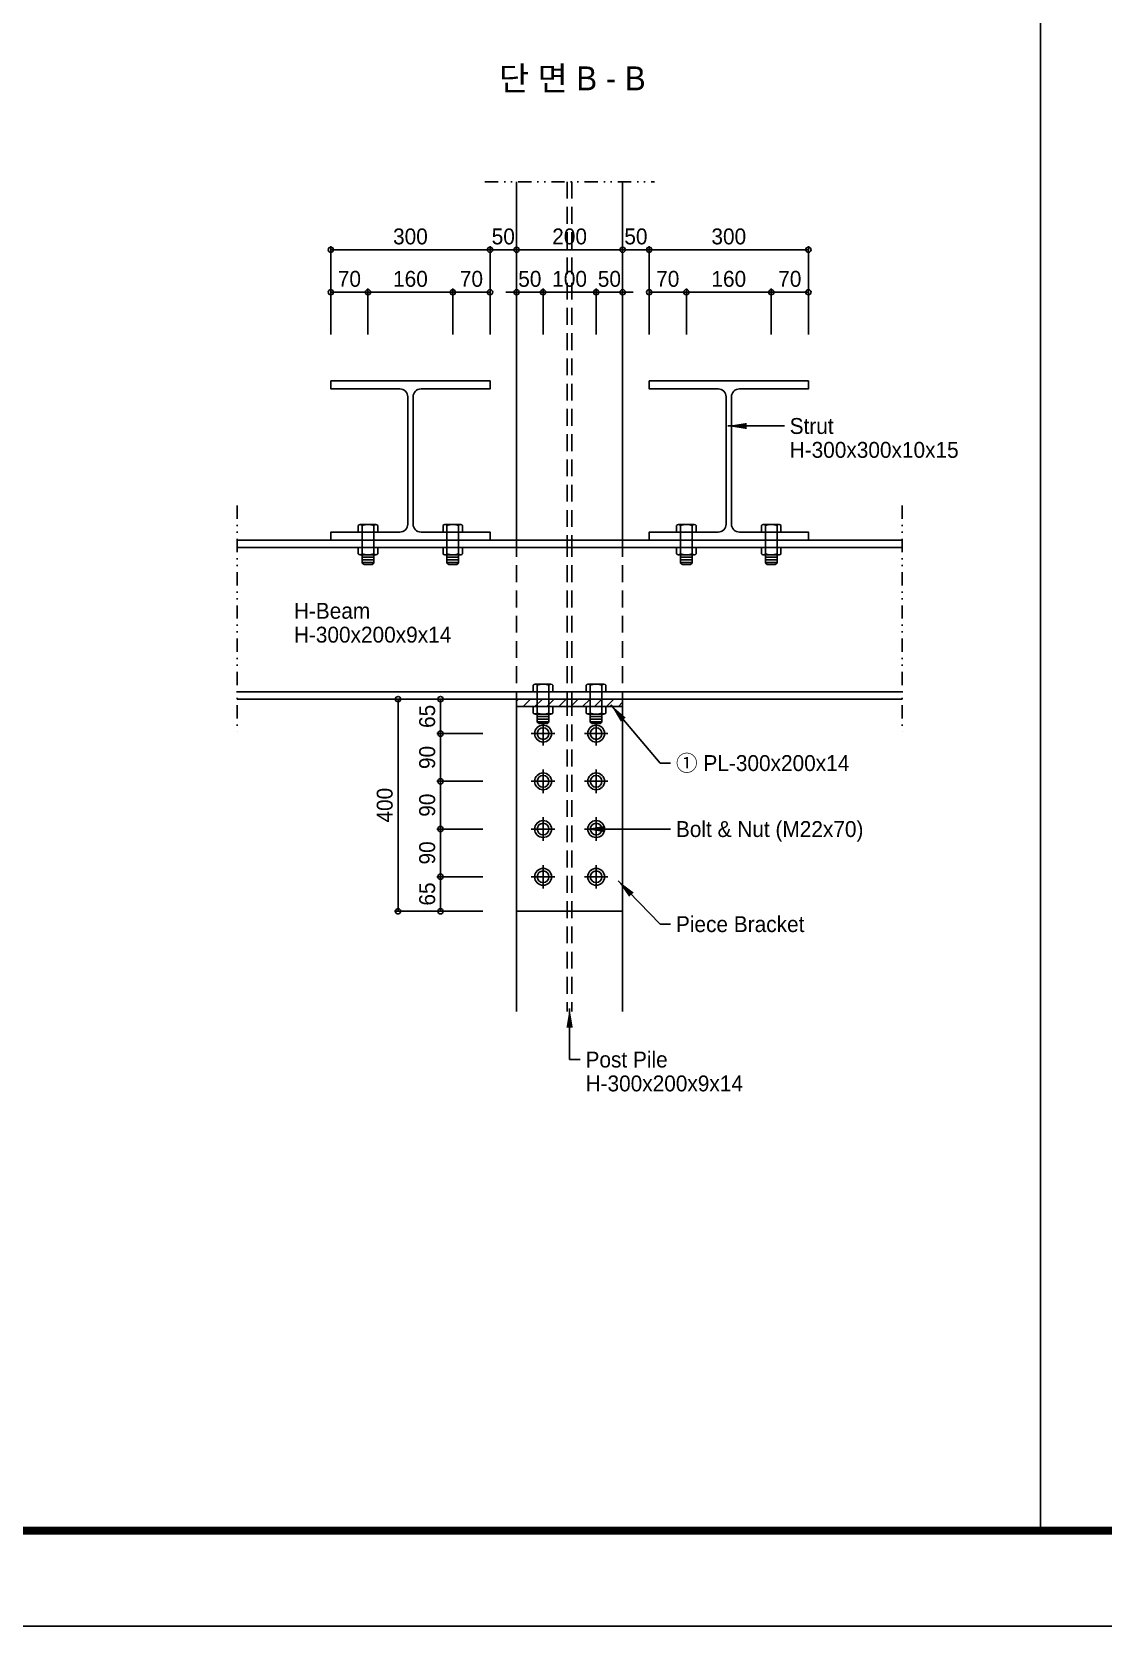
# Model space of a CAD drawing. Header units: millimetres. Extents: x 1073475 to 2890243, y -1340830 to -367733.
# Drawn here: x 2724090 to 2726109, y -373673 to -370667 of the extents above; entities that cross this region are included whole.
import ezdxf
from ezdxf.enums import TextEntityAlignment as Align

# ---------------------------------------------------------------- set-up
doc = ezdxf.new("R2010")
doc.units = ezdxf.units.MM
doc.header["$LTSCALE"] = 50
doc.header["$PDMODE"] = 3
doc.header["$PDSIZE"] = 100
doc.linetypes.add('DIVIDE', pattern=[1.25, 0.5, -0.25, 0, -0.25, 0, -0.25])
doc.linetypes.add('HIDDEN', pattern=[9.525, 6.35, -3.175])
doc.layers.get('Defpoints').update_dxf_attribs({"color": 151})
for name, color, linetype in [('11', 11, 'Continuous'), ('C-BN', 1, 'Continuous'), ('C-BOLT', 1, 'Continuous'), ('C-CEN-DI', 1, 'DIVIDE'), ('C-CEN-HI', 1, 'HIDDEN'), ('C-DIM', 7, 'Continuous'), ('C-li', 41, 'Continuous'), ('C-PILE', 3, 'Continuous'), ('C-PLATE', 135, 'Continuous'), ('C-TT', 9, 'Continuous'), ('C-WALE-1', 3, 'Continuous'), ('C-WALE-2', 1, 'Continuous'), ('TEX', 3, 'Continuous'), ('TEXT', 3, 'Continuous')]:
    doc.layers.add(name, color=color, linetype=linetype)
doc.styles.add('RXHG', font='arial.ttf')
doc.styles.add('돋움', font='')
doc.styles.get('돋움').set_extended_font_data('Dotum')
doc.dimstyles.new('SAM-LE-LE-상', dxfattribs={"dimscale": 0.1, "dimtxt": 300, "dimasz": 360, "dimexe": 70, "dimexo": 0, "dimgap": 100, "dimtad": 1, "dimdec": 0, "dimzin": 0, "dimdsep": 46, "dimlunit": 6, "dimtxsty": '돋움', "dimblk": 'NONE', "dimcen": 100, "dimclrd": 8, "dimclre": 8, "dimclrt": 256, "dimadec": 0, "dimazin": 0, "dimtfac": 1, "dimtdec": 0, "dimtix": 1, "dimtmove": 2, "dimatfit": 3, "dimfxl": 70, "dimtolj": 1, "dimtzin": 0, "dimlwd": -1, "dimlwe": -1, "dimarcsym": 0})
doc.dimstyles.new('SAM-상', dxfattribs={"dimscale": 0.1, "dimtxt": 300, "dimasz": 100, "dimexe": 70, "dimexo": 0, "dimgap": 100, "dimtad": 1, "dimdec": 0, "dimzin": 0, "dimdsep": 46, "dimlunit": 6, "dimtxsty": '돋움', "dimblk": 'ORIGIN', "dimcen": 100, "dimclrd": 8, "dimclre": 8, "dimclrt": 1, "dimadec": 0, "dimazin": 0, "dimtfac": 1, "dimtdec": 0, "dimtix": 1, "dimtmove": 2, "dimatfit": 3, "dimfxl": 70, "dimtolj": 1, "dimtzin": 0, "dimlwd": -1, "dimlwe": -1, "dimarcsym": 0})

# ---------------------------------------------------------------- blocks, each defined once
blk = doc.blocks.new('dbox')
at = {"layer": '11'}
blk.add_line((81088, 1800), (4288, 1800), dxfattribs=at)
at = {"layer": '11', "const_width": 150}
blk.add_lwpolyline([(81088, 1800), (4288, 1800), (4288, 57600), (81088, 57600)], close=True, dxfattribs=at)
at = {"layer": 'TEXT', "color": 7}
blk.add_line((84100, 0), (0, 0), dxfattribs=at)
at = {"layer": 'TEX', "color": 6, "linetype": 'Continuous', "style": 'RXHG', "width": 1}
for tag, p in [('일자', (76628, 15972)), ('축척', (76628, 13925)), ('설계번호', (76684, 12170))]:
    blk.add_attdef(tag, p, '', height=300, dxfattribs=at)
at = {"layer": 'TEX', "color": 7, "linetype": 'Continuous', "style": 'RXHG', "width": 1}
blk.add_attdef('파일명', (81840, 4453), '', height=300, rotation=90, dxfattribs=at)
at = {"layer": 'TEX', "linetype": 'Continuous', "style": 'RXHG', "width": 1}
for tag, p in [('도면명-1', (77799, 3389)), ('도면명-2', (77799, 2662))]:
    blk.add_attdef(tag, text='', height=400, dxfattribs=at).set_placement(p, align=Align.CENTER)
blk = doc.blocks.new('A$C60EF173D')
at = {"layer": 'C-BN'}
for p, q in [((-18.5, -14.1), (-18.5, -1.8)), ((-18.5, -14.1), (18.3, -14.1)), ((-14.8, 0), (14.8, 0)), ((-11, -14.1), (-11, 0)), ((11, -14.1), (11, 0)), ((18.5, -14.1), (16.3, -14.1)), ((18.5, -14.1), (18.5, -1.8)), ((18.5, -43.1), (-18.5, -43.1)), ((-18.5, -43.1), (-18.5, -55.3)), ((-14.8, -57.1), (14.8, -57.1)), ((-11, -43.1), (-11, -72.6)), ((11, -43.1), (11, -72.6)), ((18.5, -55.3), (18.5, -43.1)), ((-11, -61.6), (11, -61.6)), ((-11, -66.6), (11, -66.6)), ((-11, -71.6), (11, -71.6)), ((-11, -72.6), (-7.5, -75.1)), ((-7.5, -75.1), (7.5, -75.1)), ((11, -72.6), (7.5, -75.1))]:
    blk.add_line(p, q, dxfattribs=at)
at = {"layer": 'C-BN', "linetype": 'HIDDEN', "ltscale": 0.5}
for p, q in [((-11, -14.1), (-11, -43.1)), ((11, -14.1), (11, -43.1))]:
    blk.add_line(p, q, dxfattribs=at)
at = {"layer": 'C-BN'}
for centre, radius, start, end in [((14.8, -4.8), 4.82, 38.9483, 141.0517), ((-14.8, -4.8), 4.82, 38.9483, 141.0517), ((0, -34.7), 34.7, 71.5074, 108.4926), ((-14.8, -52.3), 4.82, 218.9483, 321.0517), ((0, -22.4), 34.7, 251.5074, 288.4926), ((14.8, -52.3), 4.82, 218.9483, 321.0517)]:
    blk.add_arc(centre, radius, start, end, dxfattribs=at)
blk = doc.blocks.new('_Origin')
at = {"color": 0, "linetype": 'ByBlock', "lineweight": -2}
blk.add_line((0, 0), (-1, 0), dxfattribs=at)
blk.add_circle((0, 0), 0.5, dxfattribs=at)
blk = doc.blocks.new('*D461')
at = {"layer": 'C-DIM', "color": 8, "transparency": 16777216}
for p, q in [((2724940.4, -371924.9), (2724853.4, -371924.9)), ((2724860.4, -371934.9), (2724860.4, -371979.9)), ((2724940.4, -371989.9), (2724853.4, -371989.9))]:
    blk.add_line(p, q, dxfattribs=at)
at = {"layer": 'Defpoints', "color": 0, "transparency": 16777216}
for p in [(2724940.4, -371924.9), (2724860.4, -371989.9), (2724940.4, -371989.9)]:
    blk.add_point(p, dxfattribs=at)
at = {"layer": 'C-DIM', "color": 8, "transparency": 16777216, "xscale": 10, "yscale": 10, "zscale": 10}
for p, rotation in [((2724860.4, -371924.9), 90), ((2724860.4, -371989.9), 270)]:
    blk.add_blockref('_Origin', p, dxfattribs=dict(at, rotation=rotation))
at = {"layer": 'C-DIM', "color": 1, "transparency": 16777216, "insert": (2724835.4, -371957.4), "char_height": 30, "attachment_point": 5, "rotation": 90, "style": '돋움'}
blk.add_mtext('\\A1;65', dxfattribs=at)
blk = doc.blocks.new('*D462')
at = {"layer": 'C-DIM', "color": 8, "transparency": 16777216}
for p, q in [((2724940.4, -371989.9), (2724853.4, -371989.9)), ((2724860.4, -371999.9), (2724860.4, -372069.9)), ((2724940.4, -372079.9), (2724853.4, -372079.9))]:
    blk.add_line(p, q, dxfattribs=at)
at = {"layer": 'Defpoints', "color": 0, "transparency": 16777216}
for p in [(2724940.4, -371989.9), (2724860.4, -372079.9), (2724940.4, -372079.9)]:
    blk.add_point(p, dxfattribs=at)
at = {"layer": 'C-DIM', "color": 8, "transparency": 16777216, "xscale": 10, "yscale": 10, "zscale": 10}
for p, rotation in [((2724860.4, -371989.9), 90), ((2724860.4, -372079.9), 270)]:
    blk.add_blockref('_Origin', p, dxfattribs=dict(at, rotation=rotation))
at = {"layer": 'C-DIM', "color": 1, "transparency": 16777216, "insert": (2724835.4, -372034.9), "char_height": 30, "attachment_point": 5, "rotation": 90, "style": '돋움'}
blk.add_mtext('\\A1;90', dxfattribs=at)
blk = doc.blocks.new('*D463')
at = {"layer": 'C-DIM', "color": 8, "transparency": 16777216}
for p, q in [((2724940.4, -372259.9), (2724853.4, -372259.9)), ((2724860.4, -372269.9), (2724860.4, -372314.9)), ((2724940.4, -372324.9), (2724853.4, -372324.9))]:
    blk.add_line(p, q, dxfattribs=at)
at = {"layer": 'Defpoints', "color": 0, "transparency": 16777216}
for p in [(2724940.4, -372259.9), (2724860.4, -372324.9), (2724940.4, -372324.9)]:
    blk.add_point(p, dxfattribs=at)
at = {"layer": 'C-DIM', "color": 8, "transparency": 16777216, "xscale": 10, "yscale": 10, "zscale": 10}
for p, rotation in [((2724860.4, -372259.9), 90), ((2724860.4, -372324.9), 270)]:
    blk.add_blockref('_Origin', p, dxfattribs=dict(at, rotation=rotation))
at = {"layer": 'C-DIM', "color": 1, "transparency": 16777216, "insert": (2724835.4, -372292.4), "char_height": 30, "attachment_point": 5, "rotation": 90, "style": '돋움'}
blk.add_mtext('\\A1;65', dxfattribs=at)
blk = doc.blocks.new('*D464')
at = {"layer": 'C-DIM', "color": 8, "transparency": 16777216}
for p, q in [((2724860.4, -371924.9), (2724773.4, -371924.9)), ((2724780.4, -371934.9), (2724780.4, -372314.9)), ((2724860.4, -372324.9), (2724773.4, -372324.9))]:
    blk.add_line(p, q, dxfattribs=at)
at = {"layer": 'Defpoints', "color": 0, "transparency": 16777216}
for p in [(2724860.4, -371924.9), (2724780.4, -372324.9), (2724860.4, -372324.9)]:
    blk.add_point(p, dxfattribs=at)
at = {"layer": 'C-DIM', "color": 8, "transparency": 16777216, "xscale": 10, "yscale": 10, "zscale": 10}
for p, rotation in [((2724780.4, -371924.9), 90), ((2724780.4, -372324.9), 270)]:
    blk.add_blockref('_Origin', p, dxfattribs=dict(at, rotation=rotation))
at = {"layer": 'C-DIM', "color": 1, "transparency": 16777216, "insert": (2724755.4, -372124.9), "char_height": 30, "attachment_point": 5, "rotation": 90, "style": '돋움'}
blk.add_mtext('\\A1;400', dxfattribs=at)
blk = doc.blocks.new('*D465')
at = {"layer": 'C-DIM', "color": 8, "transparency": 16777216}
for p, q in [((2724940.4, -372079.9), (2724853.4, -372079.9)), ((2724860.4, -372089.9), (2724860.4, -372159.9)), ((2724940.4, -372169.9), (2724853.4, -372169.9))]:
    blk.add_line(p, q, dxfattribs=at)
at = {"layer": 'Defpoints', "color": 0, "transparency": 16777216}
for p in [(2724940.4, -372079.9), (2724860.4, -372169.9), (2724940.4, -372169.9)]:
    blk.add_point(p, dxfattribs=at)
at = {"layer": 'C-DIM', "color": 8, "transparency": 16777216, "xscale": 10, "yscale": 10, "zscale": 10}
for p, rotation in [((2724860.4, -372079.9), 90), ((2724860.4, -372169.9), 270)]:
    blk.add_blockref('_Origin', p, dxfattribs=dict(at, rotation=rotation))
at = {"layer": 'C-DIM', "color": 1, "transparency": 16777216, "insert": (2724835.4, -372124.9), "char_height": 30, "attachment_point": 5, "rotation": 90, "style": '돋움'}
blk.add_mtext('\\A1;90', dxfattribs=at)
blk = doc.blocks.new('*D466')
at = {"layer": 'C-DIM', "color": 8, "transparency": 16777216}
for p, q in [((2724940.4, -372169.9), (2724853.4, -372169.9)), ((2724860.4, -372179.9), (2724860.4, -372249.9)), ((2724940.4, -372259.9), (2724853.4, -372259.9))]:
    blk.add_line(p, q, dxfattribs=at)
at = {"layer": 'Defpoints', "color": 0, "transparency": 16777216}
for p in [(2724940.4, -372169.9), (2724860.4, -372259.9), (2724940.4, -372259.9)]:
    blk.add_point(p, dxfattribs=at)
at = {"layer": 'C-DIM', "color": 8, "transparency": 16777216, "xscale": 10, "yscale": 10, "zscale": 10}
for p, rotation in [((2724860.4, -372169.9), 90), ((2724860.4, -372259.9), 270)]:
    blk.add_blockref('_Origin', p, dxfattribs=dict(at, rotation=rotation))
at = {"layer": 'C-DIM', "color": 1, "transparency": 16777216, "insert": (2724835.4, -372214.9), "char_height": 30, "attachment_point": 5, "rotation": 90, "style": '돋움'}
blk.add_mtext('\\A1;90', dxfattribs=at)
blk = doc.blocks.new('A$C465F048A')
at = {"layer": 'C-BN'}
for p, q in [((-57.5, 10.9), (-60, 7.4)), ((-60, 7.4), (-60, -7.6)), ((-28, 10.9), (-57.5, 10.9)), ((-56.5, 10.9), (-56.5, -11.1)), ((-51.5, 10.9), (-51.5, -11.1)), ((-46.5, 10.9), (-46.5, -11.1)), ((-42.1, 14.7), (-42.1, -14.8)), ((-28, 18.4), (-40.3, 18.4)), ((-28, -18.6), (-28, 18.4)), ((0, 18.4), (0, -18.4)), ((0, 18.4), (12.3, 18.4)), ((0, 10.9), (14.1, 10.9)), ((14.1, 14.7), (14.1, -14.8)), ((-57.5, -11.1), (-60, -7.6)), ((-28, -11.1), (-57.5, -11.1)), ((-40.3, -18.6), (-28, -18.6)), ((0, -11.1), (14.1, -11.1)), ((0, -18.6), (0, -16.4)), ((0, -18.6), (12.3, -18.6))]:
    blk.add_line(p, q, dxfattribs=at)
at = {"layer": 'C-BN', "linetype": 'HIDDEN', "ltscale": 0.5}
for p, q in [((0, 10.9), (-28, 10.9)), ((0, -11.1), (-28, -11.1))]:
    blk.add_line(p, q, dxfattribs=at)
at = {"layer": 'C-BN'}
for centre, radius, start, end in [((-37.2, 14.7), 4.82, 128.9483, 231.0517), ((-7.4, -0.1), 34.7, 161.5074, 198.4926), ((9.2, 14.7), 4.82, 308.9483, 51.0517), ((-20.6, -0.1), 34.7, 341.5074, 18.4926), ((-37.2, -14.8), 4.82, 128.9483, 231.0517), ((9.2, -14.8), 4.82, 308.9483, 51.0517)]:
    blk.add_arc(centre, radius, start, end, dxfattribs=at)
blk = doc.blocks.new('*D467')
at = {"layer": 'C-DIM', "color": 8, "transparency": 16777216}
for p, q in [((2725003.7, -371237.5), (2725003.7, -371150.5)), ((2725053.7, -371237.5), (2725053.7, -371150.5)), ((2724993.7, -371157.5), (2724983.7, -371157.5)), ((2725003.7, -371157.5), (2725053.7, -371157.5)), ((2725063.7, -371157.5), (2725073.7, -371157.5))]:
    blk.add_line(p, q, dxfattribs=at)
at = {"layer": 'Defpoints', "color": 0, "transparency": 16777216}
for p in [(2725053.7, -371157.5), (2725003.7, -371237.5), (2725053.7, -371237.5)]:
    blk.add_point(p, dxfattribs=at)
at = {"layer": 'C-DIM', "color": 8, "transparency": 16777216, "xscale": 10, "yscale": 10, "zscale": 10}
blk.add_blockref('_Origin', (2725003.7, -371157.5), dxfattribs=at)
at = {"layer": 'C-DIM', "color": 8, "transparency": 16777216, "xscale": 10, "yscale": 10, "zscale": 10, "rotation": 180}
blk.add_blockref('_Origin', (2725053.7, -371157.5), dxfattribs=at)
at = {"layer": 'C-DIM', "color": 1, "transparency": 16777216, "insert": (2725028.7, -371132.5), "char_height": 30, "attachment_point": 5, "style": '돋움'}
blk.add_mtext('\\A1;50', dxfattribs=at)
blk = doc.blocks.new('*D468')
at = {"layer": 'C-DIM', "color": 8, "transparency": 16777216}
for p, q in [((2725053.7, -371237.5), (2725053.7, -371150.5)), ((2725153.7, -371237.5), (2725153.7, -371150.5)), ((2725063.7, -371157.5), (2725143.7, -371157.5))]:
    blk.add_line(p, q, dxfattribs=at)
at = {"layer": 'Defpoints', "color": 0, "transparency": 16777216}
for p in [(2725153.7, -371157.5), (2725053.7, -371237.5), (2725153.7, -371237.5)]:
    blk.add_point(p, dxfattribs=at)
at = {"layer": 'C-DIM', "color": 8, "transparency": 16777216, "xscale": 10, "yscale": 10, "zscale": 10, "rotation": 180}
blk.add_blockref('_Origin', (2725053.7, -371157.5), dxfattribs=at)
at = {"layer": 'C-DIM', "color": 8, "transparency": 16777216, "xscale": 10, "yscale": 10, "zscale": 10}
blk.add_blockref('_Origin', (2725153.7, -371157.5), dxfattribs=at)
at = {"layer": 'C-DIM', "color": 1, "transparency": 16777216, "insert": (2725103.7, -371132.5), "char_height": 30, "attachment_point": 5, "style": '돋움'}
blk.add_mtext('\\A1;100', dxfattribs=at)
blk = doc.blocks.new('*D469')
at = {"layer": 'C-DIM', "color": 8, "transparency": 16777216}
for p, q in [((2725153.7, -371237.5), (2725153.7, -371150.5)), ((2725203.7, -371237.5), (2725203.7, -371150.5)), ((2725143.7, -371157.5), (2725133.7, -371157.5)), ((2725153.7, -371157.5), (2725203.7, -371157.5)), ((2725213.7, -371157.5), (2725223.7, -371157.5))]:
    blk.add_line(p, q, dxfattribs=at)
at = {"layer": 'Defpoints', "color": 0, "transparency": 16777216}
for p in [(2725203.7, -371157.5), (2725153.7, -371237.5), (2725203.7, -371237.5)]:
    blk.add_point(p, dxfattribs=at)
at = {"layer": 'C-DIM', "color": 8, "transparency": 16777216, "xscale": 10, "yscale": 10, "zscale": 10}
blk.add_blockref('_Origin', (2725153.7, -371157.5), dxfattribs=at)
at = {"layer": 'C-DIM', "color": 8, "transparency": 16777216, "xscale": 10, "yscale": 10, "zscale": 10, "rotation": 180}
blk.add_blockref('_Origin', (2725203.7, -371157.5), dxfattribs=at)
at = {"layer": 'C-DIM', "color": 1, "transparency": 16777216, "insert": (2725178.7, -371132.5), "char_height": 30, "attachment_point": 5, "style": '돋움'}
blk.add_mtext('\\A1;50', dxfattribs=at)
blk = doc.blocks.new('*D470')
at = {"layer": 'C-DIM', "color": 8, "transparency": 16777216}
for p, q in [((2725003.7, -371157.5), (2725003.7, -371070.5)), ((2725013.7, -371077.5), (2725193.7, -371077.5)), ((2725203.7, -371157.5), (2725203.7, -371070.5))]:
    blk.add_line(p, q, dxfattribs=at)
at = {"layer": 'Defpoints', "color": 0, "transparency": 16777216}
for p in [(2725203.7, -371077.5), (2725003.7, -371157.5), (2725203.7, -371157.5)]:
    blk.add_point(p, dxfattribs=at)
at = {"layer": 'C-DIM', "color": 8, "transparency": 16777216, "xscale": 10, "yscale": 10, "zscale": 10, "rotation": 180}
blk.add_blockref('_Origin', (2725003.7, -371077.5), dxfattribs=at)
at = {"layer": 'C-DIM', "color": 8, "transparency": 16777216, "xscale": 10, "yscale": 10, "zscale": 10}
blk.add_blockref('_Origin', (2725203.7, -371077.5), dxfattribs=at)
at = {"layer": 'C-DIM', "color": 1, "transparency": 16777216, "insert": (2725103.7, -371052.5), "char_height": 30, "attachment_point": 5, "style": '돋움'}
blk.add_mtext('\\A1;200', dxfattribs=at)
blk = doc.blocks.new('*D471')
at = {"layer": 'C-DIM', "color": 8, "transparency": 16777216}
for p, q in [((2724653.7, -371237.5), (2724653.7, -371150.5)), ((2724723.7, -371237.5), (2724723.7, -371150.5)), ((2724663.7, -371157.5), (2724713.7, -371157.5))]:
    blk.add_line(p, q, dxfattribs=at)
at = {"layer": 'Defpoints', "color": 0, "transparency": 16777216}
for p in [(2724723.7, -371157.5), (2724653.7, -371237.5), (2724723.7, -371237.5)]:
    blk.add_point(p, dxfattribs=at)
at = {"layer": 'C-DIM', "color": 8, "transparency": 16777216, "xscale": 10, "yscale": 10, "zscale": 10, "rotation": 180}
blk.add_blockref('_Origin', (2724653.7, -371157.5), dxfattribs=at)
at = {"layer": 'C-DIM', "color": 8, "transparency": 16777216, "xscale": 10, "yscale": 10, "zscale": 10}
blk.add_blockref('_Origin', (2724723.7, -371157.5), dxfattribs=at)
at = {"layer": 'C-DIM', "color": 1, "transparency": 16777216, "insert": (2724688.7, -371132.5), "char_height": 30, "attachment_point": 5, "style": '돋움'}
blk.add_mtext('\\A1;70', dxfattribs=at)
blk = doc.blocks.new('*D472')
at = {"layer": 'C-DIM', "color": 8, "transparency": 16777216}
for p, q in [((2724723.7, -371237.5), (2724723.7, -371150.5)), ((2724883.7, -371237.5), (2724883.7, -371150.5)), ((2724733.7, -371157.5), (2724873.7, -371157.5))]:
    blk.add_line(p, q, dxfattribs=at)
at = {"layer": 'Defpoints', "color": 0, "transparency": 16777216}
for p in [(2724883.7, -371157.5), (2724723.7, -371237.5), (2724883.7, -371237.5)]:
    blk.add_point(p, dxfattribs=at)
at = {"layer": 'C-DIM', "color": 8, "transparency": 16777216, "xscale": 10, "yscale": 10, "zscale": 10, "rotation": 180}
blk.add_blockref('_Origin', (2724723.7, -371157.5), dxfattribs=at)
at = {"layer": 'C-DIM', "color": 8, "transparency": 16777216, "xscale": 10, "yscale": 10, "zscale": 10}
blk.add_blockref('_Origin', (2724883.7, -371157.5), dxfattribs=at)
at = {"layer": 'C-DIM', "color": 1, "transparency": 16777216, "insert": (2724803.7, -371132.5), "char_height": 30, "attachment_point": 5, "style": '돋움'}
blk.add_mtext('\\A1;160', dxfattribs=at)
blk = doc.blocks.new('*D473')
at = {"layer": 'C-DIM', "color": 8, "transparency": 16777216}
for p, q in [((2724883.7, -371237.5), (2724883.7, -371150.5)), ((2724953.7, -371237.5), (2724953.7, -371150.5)), ((2724893.7, -371157.5), (2724943.7, -371157.5))]:
    blk.add_line(p, q, dxfattribs=at)
at = {"layer": 'Defpoints', "color": 0, "transparency": 16777216}
for p in [(2724953.7, -371157.5), (2724883.7, -371237.5), (2724953.7, -371237.5)]:
    blk.add_point(p, dxfattribs=at)
at = {"layer": 'C-DIM', "color": 8, "transparency": 16777216, "xscale": 10, "yscale": 10, "zscale": 10, "rotation": 180}
blk.add_blockref('_Origin', (2724883.7, -371157.5), dxfattribs=at)
at = {"layer": 'C-DIM', "color": 8, "transparency": 16777216, "xscale": 10, "yscale": 10, "zscale": 10}
blk.add_blockref('_Origin', (2724953.7, -371157.5), dxfattribs=at)
at = {"layer": 'C-DIM', "color": 1, "transparency": 16777216, "insert": (2724918.7, -371132.5), "char_height": 30, "attachment_point": 5, "style": '돋움'}
blk.add_mtext('\\A1;70', dxfattribs=at)
blk = doc.blocks.new('*D474')
at = {"layer": 'C-DIM', "color": 8, "transparency": 16777216}
for p, q in [((2724653.7, -371157.5), (2724653.7, -371070.5)), ((2724663.7, -371077.5), (2724943.7, -371077.5)), ((2724953.7, -371157.5), (2724953.7, -371070.5))]:
    blk.add_line(p, q, dxfattribs=at)
at = {"layer": 'Defpoints', "color": 0, "transparency": 16777216}
for p in [(2724953.7, -371077.5), (2724653.7, -371157.5), (2724953.7, -371157.5)]:
    blk.add_point(p, dxfattribs=at)
at = {"layer": 'C-DIM', "color": 8, "transparency": 16777216, "xscale": 10, "yscale": 10, "zscale": 10, "rotation": 180}
blk.add_blockref('_Origin', (2724653.7, -371077.5), dxfattribs=at)
at = {"layer": 'C-DIM', "color": 8, "transparency": 16777216, "xscale": 10, "yscale": 10, "zscale": 10}
blk.add_blockref('_Origin', (2724953.7, -371077.5), dxfattribs=at)
at = {"layer": 'C-DIM', "color": 1, "transparency": 16777216, "insert": (2724803.7, -371052.5), "char_height": 30, "attachment_point": 5, "style": '돋움'}
blk.add_mtext('\\A1;300', dxfattribs=at)
blk = doc.blocks.new('*D475')
at = {"layer": 'C-DIM', "color": 8, "transparency": 16777216}
for p, q in [((2725253.7, -371237.5), (2725253.7, -371150.5)), ((2725323.7, -371237.5), (2725323.7, -371150.5)), ((2725263.7, -371157.5), (2725313.7, -371157.5))]:
    blk.add_line(p, q, dxfattribs=at)
at = {"layer": 'Defpoints', "color": 0, "transparency": 16777216}
for p in [(2725323.7, -371157.5), (2725253.7, -371237.5), (2725323.7, -371237.5)]:
    blk.add_point(p, dxfattribs=at)
at = {"layer": 'C-DIM', "color": 8, "transparency": 16777216, "xscale": 10, "yscale": 10, "zscale": 10, "rotation": 180}
blk.add_blockref('_Origin', (2725253.7, -371157.5), dxfattribs=at)
at = {"layer": 'C-DIM', "color": 8, "transparency": 16777216, "xscale": 10, "yscale": 10, "zscale": 10}
blk.add_blockref('_Origin', (2725323.7, -371157.5), dxfattribs=at)
at = {"layer": 'C-DIM', "color": 1, "transparency": 16777216, "insert": (2725288.7, -371132.5), "char_height": 30, "attachment_point": 5, "style": '돋움'}
blk.add_mtext('\\A1;70', dxfattribs=at)
blk = doc.blocks.new('*D476')
at = {"layer": 'C-DIM', "color": 8, "transparency": 16777216}
for p, q in [((2725323.7, -371237.5), (2725323.7, -371150.5)), ((2725483.7, -371237.5), (2725483.7, -371150.5)), ((2725333.7, -371157.5), (2725473.7, -371157.5))]:
    blk.add_line(p, q, dxfattribs=at)
at = {"layer": 'Defpoints', "color": 0, "transparency": 16777216}
for p in [(2725483.7, -371157.5), (2725323.7, -371237.5), (2725483.7, -371237.5)]:
    blk.add_point(p, dxfattribs=at)
at = {"layer": 'C-DIM', "color": 8, "transparency": 16777216, "xscale": 10, "yscale": 10, "zscale": 10, "rotation": 180}
blk.add_blockref('_Origin', (2725323.7, -371157.5), dxfattribs=at)
at = {"layer": 'C-DIM', "color": 8, "transparency": 16777216, "xscale": 10, "yscale": 10, "zscale": 10}
blk.add_blockref('_Origin', (2725483.7, -371157.5), dxfattribs=at)
at = {"layer": 'C-DIM', "color": 1, "transparency": 16777216, "insert": (2725403.7, -371132.5), "char_height": 30, "attachment_point": 5, "style": '돋움'}
blk.add_mtext('\\A1;160', dxfattribs=at)
blk = doc.blocks.new('*D477')
at = {"layer": 'C-DIM', "color": 8, "transparency": 16777216}
for p, q in [((2725483.7, -371237.5), (2725483.7, -371150.5)), ((2725553.7, -371237.5), (2725553.7, -371150.5)), ((2725493.7, -371157.5), (2725543.7, -371157.5))]:
    blk.add_line(p, q, dxfattribs=at)
at = {"layer": 'Defpoints', "color": 0, "transparency": 16777216}
for p in [(2725553.7, -371157.5), (2725483.7, -371237.5), (2725553.7, -371237.5)]:
    blk.add_point(p, dxfattribs=at)
at = {"layer": 'C-DIM', "color": 8, "transparency": 16777216, "xscale": 10, "yscale": 10, "zscale": 10, "rotation": 180}
blk.add_blockref('_Origin', (2725483.7, -371157.5), dxfattribs=at)
at = {"layer": 'C-DIM', "color": 8, "transparency": 16777216, "xscale": 10, "yscale": 10, "zscale": 10}
blk.add_blockref('_Origin', (2725553.7, -371157.5), dxfattribs=at)
at = {"layer": 'C-DIM', "color": 1, "transparency": 16777216, "insert": (2725518.7, -371132.5), "char_height": 30, "attachment_point": 5, "style": '돋움'}
blk.add_mtext('\\A1;70', dxfattribs=at)
blk = doc.blocks.new('*D478')
at = {"layer": 'C-DIM', "color": 8, "transparency": 16777216}
for p, q in [((2725253.7, -371157.5), (2725253.7, -371070.5)), ((2725263.7, -371077.5), (2725543.7, -371077.5)), ((2725553.7, -371157.5), (2725553.7, -371070.5))]:
    blk.add_line(p, q, dxfattribs=at)
at = {"layer": 'Defpoints', "color": 0, "transparency": 16777216}
for p in [(2725553.7, -371077.5), (2725253.7, -371157.5), (2725553.7, -371157.5)]:
    blk.add_point(p, dxfattribs=at)
at = {"layer": 'C-DIM', "color": 8, "transparency": 16777216, "xscale": 10, "yscale": 10, "zscale": 10, "rotation": 180}
blk.add_blockref('_Origin', (2725253.7, -371077.5), dxfattribs=at)
at = {"layer": 'C-DIM', "color": 8, "transparency": 16777216, "xscale": 10, "yscale": 10, "zscale": 10}
blk.add_blockref('_Origin', (2725553.7, -371077.5), dxfattribs=at)
at = {"layer": 'C-DIM', "color": 1, "transparency": 16777216, "insert": (2725403.7, -371052.5), "char_height": 30, "attachment_point": 5, "style": '돋움'}
blk.add_mtext('\\A1;300', dxfattribs=at)
blk = doc.blocks.new('_None')
blk = doc.blocks.new('*D487')
at = {"layer": 'C-DIM', "color": 8, "transparency": 16777216}
for p, q in [((2724943.7, -371077.5), (2724933.7, -371077.5)), ((2724953.7, -371157.5), (2724953.7, -371070.5)), ((2724953.7, -371077.5), (2725003.7, -371077.5)), ((2725003.7, -371157.5), (2725003.7, -371070.5)), ((2725013.7, -371077.5), (2725023.7, -371077.5))]:
    blk.add_line(p, q, dxfattribs=at)
at = {"layer": 'Defpoints', "color": 0, "transparency": 16777216}
for p in [(2725003.7, -371077.5), (2724953.7, -371157.5), (2725003.7, -371157.5)]:
    blk.add_point(p, dxfattribs=at)
at = {"layer": 'C-DIM', "color": 8, "transparency": 16777216, "xscale": 10, "yscale": 10, "zscale": 10}
blk.add_blockref('_Origin', (2724953.7, -371077.5), dxfattribs=at)
at = {"layer": 'C-DIM', "color": 8, "transparency": 16777216, "xscale": 10, "yscale": 10, "zscale": 10, "rotation": 180}
blk.add_blockref('_Origin', (2725003.7, -371077.5), dxfattribs=at)
at = {"layer": 'C-DIM', "color": 1, "transparency": 16777216, "insert": (2724978.7, -371052.5), "char_height": 30, "attachment_point": 5, "style": '돋움'}
blk.add_mtext('\\A1;50', dxfattribs=at)
blk = doc.blocks.new('*D488')
at = {"layer": 'C-DIM', "color": 8, "transparency": 16777216}
for p, q in [((2725193.7, -371077.5), (2725183.7, -371077.5)), ((2725203.7, -371157.5), (2725203.7, -371070.5)), ((2725203.7, -371077.5), (2725253.7, -371077.5)), ((2725253.7, -371157.5), (2725253.7, -371070.5)), ((2725263.7, -371077.5), (2725273.7, -371077.5))]:
    blk.add_line(p, q, dxfattribs=at)
at = {"layer": 'Defpoints', "color": 0, "transparency": 16777216}
for p in [(2725253.7, -371077.5), (2725203.7, -371157.5), (2725253.7, -371157.5)]:
    blk.add_point(p, dxfattribs=at)
at = {"layer": 'C-DIM', "color": 8, "transparency": 16777216, "xscale": 10, "yscale": 10, "zscale": 10}
blk.add_blockref('_Origin', (2725203.7, -371077.5), dxfattribs=at)
at = {"layer": 'C-DIM', "color": 8, "transparency": 16777216, "xscale": 10, "yscale": 10, "zscale": 10, "rotation": 180}
blk.add_blockref('_Origin', (2725253.7, -371077.5), dxfattribs=at)
at = {"layer": 'C-DIM', "color": 1, "transparency": 16777216, "insert": (2725228.7, -371052.5), "char_height": 30, "attachment_point": 5, "style": '돋움'}
blk.add_mtext('\\A1;50', dxfattribs=at)

msp = doc.modelspace()

# ---------------------------------------------------------------- hatches: boundary and pattern name
at = {"layer": 'C-PLATE'}
h = msp.add_hatch(dxfattribs=at)
h.set_pattern_fill('ANSI31', color=256, scale=5, angle=180, style=0)
h.set_pattern_definition([(225, (2740878.557, -364652.471), (11.22532, -11.22532), [])])
h.paths.add_polyline_path([(2725203.7, -371938.9), (2725003.7, -371938.9), (2725003.7, -371924.9), (2725203.7, -371924.9)])

# ---------------------------------------------------------------- linework, layer by layer
at = {"layer": 'C-BOLT'}
for p, q in [((2725075.9, -371989.9), (2725031.5, -371989.9)), ((2725053.7, -371967.7), (2725053.7, -372012.1)), ((2725175.9, -371989.9), (2725131.5, -371989.9)), ((2725153.7, -371967.7), (2725153.7, -372012.1)), ((2725075.9, -372079.9), (2725031.5, -372079.9)), ((2725053.7, -372057.7), (2725053.7, -372102.1)), ((2725175.9, -372079.9), (2725131.5, -372079.9)), ((2725153.7, -372057.7), (2725153.7, -372102.1)), ((2725075.9, -372169.9), (2725031.5, -372169.9)), ((2725053.7, -372147.7), (2725053.7, -372192.1)), ((2725175.9, -372169.9), (2725131.5, -372169.9)), ((2725153.7, -372147.7), (2725153.7, -372192.1)), ((2725075.9, -372259.9), (2725031.5, -372259.9)), ((2725053.7, -372237.7), (2725053.7, -372282.1)), ((2725175.9, -372259.9), (2725131.5, -372259.9)), ((2725153.7, -372237.7), (2725153.7, -372282.1))]:
    msp.add_line(p, q, dxfattribs=at)
for centre, radius in [((2725053.7, -371989.9), 15.9), ((2725053.7, -371989.9), 11), ((2725153.7, -371989.9), 15.9), ((2725153.7, -371989.9), 11), ((2725053.7, -372079.9), 15.9), ((2725053.7, -372079.9), 11), ((2725153.7, -372079.9), 15.9), ((2725153.7, -372079.9), 11), ((2725053.7, -372169.9), 15.9), ((2725053.7, -372169.9), 11), ((2725153.7, -372169.9), 15.9), ((2725153.7, -372169.9), 11), ((2725053.7, -372259.9), 15.9), ((2725053.7, -372259.9), 11), ((2725153.7, -372259.9), 15.9), ((2725153.7, -372259.9), 11)]:
    msp.add_circle(centre, radius, dxfattribs=at)
at = {"layer": 'C-CEN-DI', "linetype": 'DIVIDE'}
for p, q in [((2724943.9, -370949.1), (2725263.5, -370949.1)), ((2724477.2, -371560), (2724477.2, -371989.8)), ((2725730.3, -371560), (2725730.3, -371989.8))]:
    msp.add_line(p, q, dxfattribs=at)
at = {"layer": 'C-CEN-HI', "ltscale": 0.1}
for p, q in [((2725099.2, -370949.1), (2725099.2, -371624.9)), ((2725108.2, -370949.1), (2725108.2, -371624.9)), ((2725099.2, -371624.9), (2725099.2, -371924.9)), ((2725108.2, -371624.9), (2725108.2, -371924.9)), ((2725099.2, -371924.9), (2725099.2, -372513.7)), ((2725108.2, -371924.9), (2725108.2, -372513.7))]:
    msp.add_line(p, q, dxfattribs=at)
at = {"layer": 'C-li'}
msp.add_line((2725990.9, -367913.1), (2725990.9, -373493.1), dxfattribs=at)
at = {"layer": 'C-PILE'}
for points in [[(2724808.7, -371354.9, -0.414214), (2724823.7, -371339.9), (2724953.7, -371339.9), (2724953.7, -371324.9), (2724653.7, -371324.9), (2724653.7, -371339.9), (2724783.7, -371339.9, -0.414214), (2724798.7, -371354.9), (2724798.7, -371594.9, -0.414214), (2724783.7, -371609.9), (2724653.7, -371609.9), (2724653.7, -371624.9), (2724953.7, -371624.9), (2724953.7, -371609.9), (2724823.7, -371609.9, -0.414214), (2724808.7, -371594.9)], [(2725398.7, -371354.9, 0.414214), (2725383.7, -371339.9), (2725253.7, -371339.9), (2725253.7, -371324.9), (2725553.7, -371324.9), (2725553.7, -371339.9), (2725423.7, -371339.9, 0.414214), (2725408.7, -371354.9), (2725408.7, -371594.9, 0.414214), (2725423.7, -371609.9), (2725553.7, -371609.9), (2725553.7, -371624.9), (2725253.7, -371624.9), (2725253.7, -371609.9), (2725383.7, -371609.9, 0.414214), (2725398.7, -371594.9)]]:
    msp.add_lwpolyline(points, format="xyb", close=True, dxfattribs=at)
at = {"layer": 'C-PLATE'}
for points in [[(2725203.7, -371938.9), (2725003.7, -371938.9), (2725003.7, -371924.9), (2725203.7, -371924.9)], [(2725003.7, -371924.9), (2725203.7, -371924.9), (2725203.7, -372324.9), (2725003.7, -372324.9)]]:
    msp.add_lwpolyline(points, close=True, dxfattribs=at)
at = {"layer": 'C-WALE-1'}
for p, q in [((2725003.7, -370949.1), (2725003.7, -371624.9)), ((2725203.7, -370949.1), (2725203.7, -371624.9)), ((2725730.3, -371624.9), (2724477.2, -371624.9)), ((2725730.3, -371924.9), (2724477.2, -371924.9)), ((2725003.7, -371924.9), (2725003.7, -372513.7)), ((2725203.7, -371924.9), (2725203.7, -372513.7))]:
    msp.add_line(p, q, dxfattribs=at)
at = {"layer": 'C-WALE-1', "linetype": 'HIDDEN', "ltscale": 0.1}
for p, q in [((2725003.7, -371624.9), (2725003.7, -371924.9)), ((2725203.7, -371624.9), (2725203.7, -371924.9))]:
    msp.add_line(p, q, dxfattribs=at)
at = {"layer": 'C-WALE-2'}
for p, q in [((2725730.3, -371638.9), (2724477.2, -371638.9)), ((2725730.3, -371910.9), (2724477.2, -371910.9))]:
    msp.add_line(p, q, dxfattribs=at)

# ---------------------------------------------------------------- block references
at = {"xscale": 0.1, "yscale": 0.1, "zscale": 0.1}
msp.add_blockref('dbox', (2722042.7, -373673.1), dxfattribs=at)
for p in [(2724723.8, -371595.8), (2725323.8, -371595.8)]:
    msp.add_blockref('A$C60EF173D', p)
at = {"xscale": -1}
for p in [(2724883.6, -371595.8), (2725483.6, -371595.8)]:
    msp.add_blockref('A$C60EF173D', p, dxfattribs=at)
at = {"rotation": 90}
for p in [(2725053.7, -371910.9), (2725153.6, -371910.9)]:
    msp.add_blockref('A$C465F048A', p, dxfattribs=at)

# ---------------------------------------------------------------- texts
at = {"layer": 'C-DIM', "color": 1, "style": '돋움'}
for s, p in [('Strut', (2725518.4, -371409.8)), ('H-300x300x10x15', (2725518.4, -371454.8)), ('H-Beam', (2724584, -371758.3)), ('H-300x200x9x14', (2724584, -371803.3)), ('① PL-300x200x14', (2725304.1, -372045.5)), ('Bolt & Nut (M22x70)', (2725304.1, -372169.9)), ('Piece Bracket', (2725304.1, -372349.2)), ('Post Pile', (2725133.7, -372604.6)), ('H-300x200x9x14', (2725133.7, -372649.6))]:
    msp.add_text(s, height=30, dxfattribs=at).set_placement(p, align=Align.MIDDLE_LEFT)
at = {"layer": 'C-TT', "style": '돋움'}
msp.add_text('단 면 B - B', height=45, dxfattribs=at).set_placement((2725108.9, -370753.1), align=Align.MIDDLE)

# ---------------------------------------------------------------- dimensions: what is measured, and where the dimension line sits
at = {"layer": 'C-DIM'}
for base, p1, p2, picture, middle in [((2724953.7, -371077.5), (2724653.7, -371157.5), (2724953.7, -371157.5), '*D474', (2724803.7, -371052.5)), ((2725003.7, -371077.5), (2724953.7, -371157.5), (2725003.7, -371157.5), '*D487', (2724978.7, -371052.5)), ((2725203.7, -371077.5), (2725003.7, -371157.5), (2725203.7, -371157.5), '*D470', (2725103.7, -371052.5)), ((2725253.7, -371077.5), (2725203.7, -371157.5), (2725253.7, -371157.5), '*D488', (2725228.7, -371052.5)), ((2725553.7, -371077.5), (2725253.7, -371157.5), (2725553.7, -371157.5), '*D478', (2725403.7, -371052.5)), ((2724723.7, -371157.5), (2724653.7, -371237.5), (2724723.7, -371237.5), '*D471', (2724688.7, -371132.5)), ((2724883.7, -371157.5), (2724723.7, -371237.5), (2724883.7, -371237.5), '*D472', (2724803.7, -371132.5)), ((2724953.7, -371157.5), (2724883.7, -371237.5), (2724953.7, -371237.5), '*D473', (2724918.7, -371132.5)), ((2725053.7, -371157.5), (2725003.7, -371237.5), (2725053.7, -371237.5), '*D467', (2725028.7, -371132.5)), ((2725153.7, -371157.5), (2725053.7, -371237.5), (2725153.7, -371237.5), '*D468', (2725103.7, -371132.5)), ((2725203.7, -371157.5), (2725153.7, -371237.5), (2725203.7, -371237.5), '*D469', (2725178.7, -371132.5)), ((2725323.7, -371157.5), (2725253.7, -371237.5), (2725323.7, -371237.5), '*D475', (2725288.7, -371132.5)), ((2725483.7, -371157.5), (2725323.7, -371237.5), (2725483.7, -371237.5), '*D476', (2725403.7, -371132.5)), ((2725553.7, -371157.5), (2725483.7, -371237.5), (2725553.7, -371237.5), '*D477', (2725518.7, -371132.5))]:
    dim = msp.add_linear_dim(base=base, p1=p1, p2=p2, dimstyle='SAM-상', dxfattribs=at)
    dim.commit()
    dim.dimension.update_dxf_attribs({"geometry": picture, "text_midpoint": middle})
for base, p1, p2, picture, middle in [((2724780.4, -372324.9), (2724860.4, -371924.9), (2724860.4, -372324.9), '*D464', (2724755.4, -372124.9)), ((2724860.4, -371989.9), (2724940.4, -371924.9), (2724940.4, -371989.9), '*D461', (2724835.4, -371957.4)), ((2724860.4, -372079.9), (2724940.4, -371989.9), (2724940.4, -372079.9), '*D462', (2724835.4, -372034.9)), ((2724860.4, -372169.9), (2724940.4, -372079.9), (2724940.4, -372169.9), '*D465', (2724835.4, -372124.9)), ((2724860.4, -372259.9), (2724940.4, -372169.9), (2724940.4, -372259.9), '*D466', (2724835.4, -372214.9)), ((2724860.4, -372324.9), (2724940.4, -372259.9), (2724940.4, -372324.9), '*D463', (2724835.4, -372292.4))]:
    dim = msp.add_linear_dim(base=base, p1=p1, p2=p2, angle=270, dimstyle='SAM-상', dxfattribs=at)
    dim.commit()
    dim.dimension.update_dxf_attribs({"geometry": picture, "text_midpoint": middle})

# ---------------------------------------------------------------- leaders
for points in [[(2725401.6, -371409.8), (2725488.4, -371409.8), (2725508.4, -371409.8)], [(2725181.6, -371935.9), (2725274.1, -372045.5), (2725294.1, -372045.5)], [(2725133.7, -372169.9), (2725274.1, -372169.9), (2725294.1, -372169.9)], [(2725195.1, -372267.7), (2725274.1, -372349.2), (2725294.1, -372349.2)], [(2725103.7, -372508.4), (2725103.7, -372604.6), (2725123.7, -372604.6)]]:
    msp.add_leader(points, dimstyle='SAM-LE-LE-상', dxfattribs=at)

doc.saveas('drawing.dxf')
